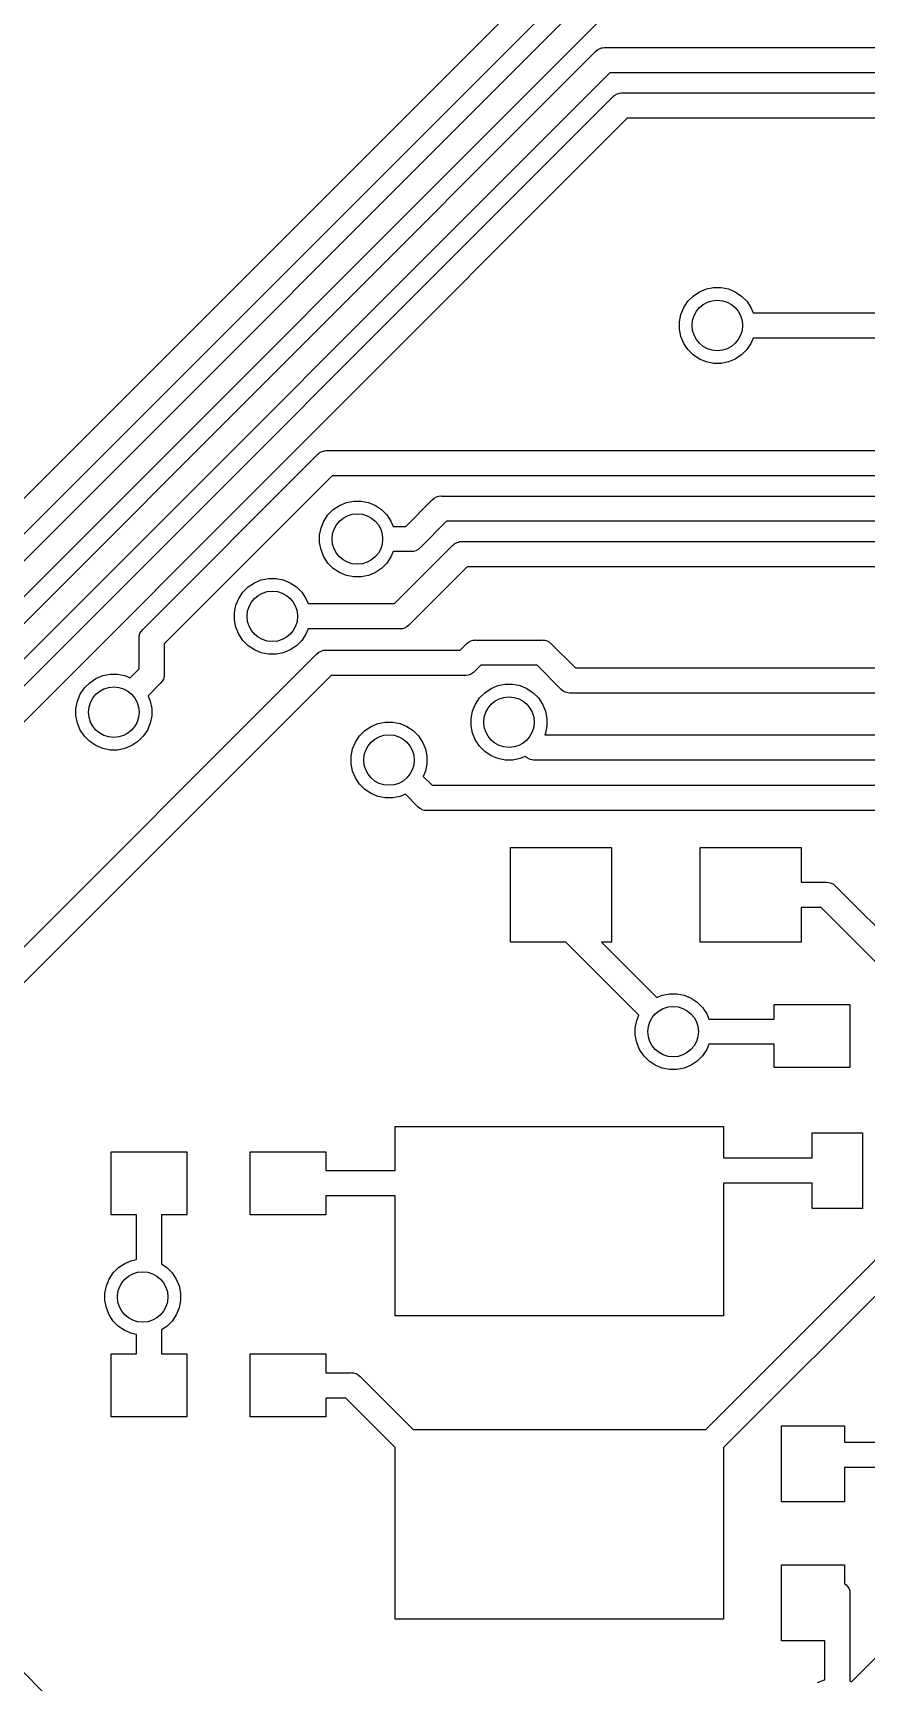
# Model space of a CAD drawing. Extents: x 71 to 174, y -171 to -82.
# Drawn here: x 118.25 to 124.85, y -109.75 to -96.7 of the extents above; entities that cross this region are included whole.
import ezdxf

# ---------------------------------------------------------------- set-up
doc = ezdxf.new("R2010")
doc.units = 0
doc.header["$MEASUREMENT"] = 0
doc.layers.add('BLACK', color=7, linetype='CONTINUOUS')

msp = doc.modelspace()

# ---------------------------------------------------------------- linework, layer by layer
at = {"layer": 'BLACK', "linetype": 'CONTINUOUS'}
for p, q in [((115.317, -103.25), (122.828, -95.7384)), ((122.944, -95.9057), (115.432, -103.417)), ((115.289, -103.773), (122.773, -96.2884)), ((122.888, -96.4557), (115.404, -103.94)), ((115.434, -104.123), (122.708, -96.8484)), ((122.708, -96.8484), (122.711, -96.8446)), ((122.711, -96.8446), (122.726, -96.8321)), ((122.726, -96.8321), (122.744, -96.8229)), ((122.744, -96.8229), (122.757, -96.8189)), ((122.757, -96.8189), (122.762, -96.8171)), ((122.762, -96.8171), (122.764, -96.817)), ((122.764, -96.817), (122.777, -96.8157)), ((122.777, -96.8157), (122.782, -96.8152)), ((122.777, -96.8157), (122.777, -96.8157)), ((122.782, -96.8152), (122.787, -96.8157)), ((122.787, -96.8157), (129.063, -96.8157)), ((122.823, -97.0157), (115.549, -104.29)), ((129.099, -97.0157), (122.823, -97.0157)), ((115.579, -104.473), (122.843, -97.2085)), ((122.843, -97.2085), (122.846, -97.2046)), ((122.846, -97.2046), (122.861, -97.1921)), ((122.861, -97.1921), (122.879, -97.1829)), ((122.879, -97.1829), (122.892, -97.1789)), ((122.892, -97.1789), (122.897, -97.1771)), ((122.897, -97.1771), (122.899, -97.1769)), ((122.899, -97.1769), (122.912, -97.1757)), ((122.912, -97.1757), (122.917, -97.1752)), ((122.912, -97.1757), (122.912, -97.1757)), ((122.917, -97.1752), (122.922, -97.1757)), ((122.922, -97.1757), (129.212, -97.1757)), ((122.958, -97.3757), (115.694, -104.64)), ((129.248, -97.3757), (122.958, -97.3757)), ((123.44, -98.8244), (123.482, -98.7827)), ((123.482, -98.7827), (123.531, -98.7498)), ((123.531, -98.7498), (123.586, -98.7272)), ((123.586, -98.7272), (123.644, -98.7157)), ((123.644, -98.7157), (123.703, -98.7157)), ((123.703, -98.7157), (123.761, -98.7272)), ((123.761, -98.7272), (123.815, -98.7498)), ((123.815, -98.7498), (123.864, -98.7827)), ((123.864, -98.7827), (123.906, -98.8244)), ((123.373, -98.9861), (123.385, -98.9282)), ((123.385, -98.9282), (123.407, -98.8736)), ((123.407, -98.8736), (123.44, -98.8244)), ((123.906, -98.8244), (123.939, -98.8736)), ((123.939, -98.8736), (123.956, -98.9157)), ((123.956, -98.9157), (126.772, -98.9157)), ((123.373, -99.0452), (123.373, -98.9861)), ((123.385, -99.1032), (123.373, -99.0452)), ((123.407, -99.1578), (123.385, -99.1032)), ((123.44, -99.2069), (123.407, -99.1578)), ((123.939, -99.1578), (123.906, -99.2069)), ((123.956, -99.1157), (123.939, -99.1578)), ((126.808, -99.1157), (123.956, -99.1157)), ((123.482, -99.2487), (123.44, -99.2069)), ((123.531, -99.2815), (123.482, -99.2487)), ((123.586, -99.3042), (123.531, -99.2815)), ((123.644, -99.3157), (123.586, -99.3042)), ((123.703, -99.3157), (123.644, -99.3157)), ((123.761, -99.3042), (123.703, -99.3157)), ((123.815, -99.2815), (123.761, -99.3042)), ((123.864, -99.2487), (123.815, -99.2815)), ((123.906, -99.2069), (123.864, -99.2487)), ((119.127, -101.42), (120.508, -100.038)), ((120.508, -100.038), (120.511, -100.035)), ((120.511, -100.035), (120.526, -100.022)), ((120.526, -100.022), (120.544, -100.013)), ((120.544, -100.013), (120.554, -100.01)), ((120.554, -100.01), (120.562, -100.007)), ((120.562, -100.007), (120.566, -100.007)), ((120.566, -100.007), (120.577, -100.006)), ((120.577, -100.006), (120.582, -100.005)), ((120.577, -100.006), (120.577, -100.006)), ((120.582, -100.005), (120.587, -100.006)), ((120.587, -100.006), (128.418, -100.006)), ((120.623, -100.206), (119.294, -101.535)), ((128.382, -100.206), (120.623, -100.206)), ((121.432, -100.382), (121.449, -100.373)), ((121.449, -100.373), (121.468, -100.367)), ((121.468, -100.367), (121.487, -100.365)), ((121.487, -100.365), (121.492, -100.366)), ((121.492, -100.366), (128.251, -100.366)), ((120.59, -100.514), (120.632, -100.473)), ((120.632, -100.473), (120.681, -100.44)), ((120.681, -100.44), (120.736, -100.417)), ((120.736, -100.417), (120.794, -100.406)), ((120.794, -100.406), (120.853, -100.406)), ((120.853, -100.406), (120.911, -100.417)), ((120.911, -100.417), (120.965, -100.44)), ((120.965, -100.44), (121.014, -100.473)), ((121.014, -100.473), (121.056, -100.514)), ((121.206, -100.606), (121.413, -100.398)), ((121.413, -100.398), (121.416, -100.395)), ((121.416, -100.395), (121.432, -100.382)), ((120.523, -100.676), (120.535, -100.618)), ((120.535, -100.618), (120.557, -100.564)), ((120.557, -100.564), (120.59, -100.514)), ((121.056, -100.514), (121.089, -100.564)), ((121.089, -100.564), (121.106, -100.606)), ((121.106, -100.606), (121.206, -100.606)), ((121.529, -100.566), (121.322, -100.773)), ((128.214, -100.566), (121.529, -100.566)), ((120.523, -100.735), (120.523, -100.676)), ((120.535, -100.793), (120.523, -100.735)), ((121.118, -101.218), (121.577, -100.758)), ((121.577, -100.758), (121.58, -100.755)), ((121.58, -100.755), (121.584, -100.752)), ((121.584, -100.752), (121.589, -100.748)), ((121.584, -100.752), (121.584, -100.752)), ((121.589, -100.748), (121.595, -100.742)), ((121.595, -100.742), (121.613, -100.733)), ((121.613, -100.733), (121.623, -100.73)), ((121.623, -100.73), (121.631, -100.727)), ((121.631, -100.727), (121.635, -100.727)), ((121.635, -100.727), (121.646, -100.726)), ((121.646, -100.726), (121.651, -100.725)), ((121.646, -100.726), (121.646, -100.726)), ((121.651, -100.725), (121.656, -100.726)), ((121.656, -100.726), (128.102, -100.726)), ((120.557, -100.848), (120.535, -100.793)), ((120.59, -100.897), (120.557, -100.848)), ((120.632, -100.939), (120.59, -100.897)), ((121.056, -100.897), (121.014, -100.939)), ((121.089, -100.848), (121.056, -100.897)), ((121.106, -100.806), (121.089, -100.848)), ((121.242, -100.806), (121.106, -100.806)), ((121.247, -100.806), (121.242, -100.806)), ((121.252, -100.806), (121.247, -100.806)), ((121.267, -100.804), (121.252, -100.806)), ((121.252, -100.806), (121.252, -100.806)), ((121.286, -100.799), (121.267, -100.804)), ((121.303, -100.789), (121.286, -100.799)), ((121.318, -100.777), (121.303, -100.789)), ((121.322, -100.773), (121.318, -100.777)), ((120.007, -101.052), (120.061, -101.029)), ((120.061, -101.029), (120.119, -101.018)), ((120.119, -101.018), (120.179, -101.018)), ((120.179, -101.018), (120.236, -101.029)), ((120.236, -101.029), (120.291, -101.052)), ((120.681, -100.972), (120.632, -100.939)), ((120.736, -100.994), (120.681, -100.972)), ((120.794, -101.006), (120.736, -100.994)), ((120.853, -101.006), (120.794, -101.006)), ((120.911, -100.994), (120.853, -101.006)), ((120.965, -100.972), (120.911, -100.994)), ((121.014, -100.939), (120.965, -100.972)), ((121.693, -100.926), (121.233, -101.385)), ((128.065, -100.926), (121.693, -100.926)), ((119.883, -101.176), (119.916, -101.127)), ((119.916, -101.127), (119.958, -101.085)), ((119.958, -101.085), (120.007, -101.052)), ((120.291, -101.052), (120.34, -101.085)), ((120.34, -101.085), (120.382, -101.127)), ((120.382, -101.127), (120.415, -101.176)), ((119.849, -101.288), (119.861, -101.23)), ((119.849, -101.347), (119.849, -101.288)), ((119.861, -101.23), (119.883, -101.176)), ((120.415, -101.176), (120.432, -101.218)), ((120.432, -101.218), (121.118, -101.218)), ((119.11, -101.438), (119.123, -101.423)), ((119.123, -101.423), (119.127, -101.42)), ((119.861, -101.405), (119.849, -101.347)), ((119.883, -101.46), (119.861, -101.405)), ((120.432, -101.418), (120.415, -101.46)), ((121.154, -101.418), (120.432, -101.418)), ((121.159, -101.418), (121.154, -101.418)), ((121.164, -101.418), (121.159, -101.418)), ((121.179, -101.416), (121.164, -101.418)), ((121.164, -101.418), (121.164, -101.418)), ((121.197, -101.411), (121.179, -101.416)), ((121.215, -101.401), (121.197, -101.411)), ((121.23, -101.389), (121.215, -101.401)), ((121.233, -101.385), (121.23, -101.389)), ((119.094, -101.489), (119.095, -101.474)), ((119.094, -101.494), (119.094, -101.489)), ((119.094, -101.489), (119.094, -101.489)), ((119.094, -101.499), (119.094, -101.494)), ((119.094, -101.735), (119.094, -101.499)), ((119.095, -101.474), (119.101, -101.455)), ((119.101, -101.455), (119.11, -101.438)), ((119.294, -101.535), (119.294, -101.772)), ((119.916, -101.509), (119.883, -101.46)), ((119.958, -101.551), (119.916, -101.509)), ((120.007, -101.584), (119.958, -101.551)), ((120.34, -101.551), (120.291, -101.584)), ((120.382, -101.509), (120.34, -101.551)), ((120.415, -101.46), (120.382, -101.509)), ((121.638, -101.586), (121.685, -101.538)), ((121.685, -101.538), (121.688, -101.535)), ((121.688, -101.535), (121.703, -101.522)), ((121.703, -101.522), (121.721, -101.513)), ((121.721, -101.513), (121.739, -101.507)), ((121.739, -101.507), (121.741, -101.507)), ((121.741, -101.507), (121.754, -101.506)), ((121.754, -101.506), (121.759, -101.505)), ((121.754, -101.506), (121.754, -101.506)), ((121.759, -101.505), (121.764, -101.506)), ((121.764, -101.506), (122.282, -101.506)), ((122.282, -101.506), (122.287, -101.505)), ((122.287, -101.505), (122.292, -101.506)), ((122.292, -101.506), (122.292, -101.506)), ((122.292, -101.506), (122.307, -101.507)), ((122.307, -101.507), (122.326, -101.513)), ((122.326, -101.513), (122.343, -101.522)), ((122.343, -101.522), (122.358, -101.535)), ((122.358, -101.535), (122.361, -101.538)), ((122.361, -101.538), (122.549, -101.726)), ((117.234, -104.884), (120.499, -101.618)), ((120.061, -101.606), (120.007, -101.584)), ((120.119, -101.618), (120.061, -101.606)), ((120.179, -101.618), (120.119, -101.618)), ((120.236, -101.606), (120.179, -101.618)), ((120.291, -101.584), (120.236, -101.606)), ((120.499, -101.618), (120.502, -101.615)), ((120.502, -101.615), (120.517, -101.602)), ((120.517, -101.602), (120.535, -101.593)), ((120.535, -101.593), (120.548, -101.589)), ((120.548, -101.589), (120.553, -101.587)), ((120.553, -101.587), (120.555, -101.587)), ((120.555, -101.587), (120.568, -101.586)), ((120.568, -101.586), (120.573, -101.585)), ((120.568, -101.586), (120.568, -101.586)), ((120.573, -101.585), (120.578, -101.586)), ((120.578, -101.586), (121.638, -101.586)), ((120.615, -101.786), (117.349, -105.051)), ((118.703, -101.844), (118.752, -101.811)), ((118.752, -101.811), (118.806, -101.788)), ((118.806, -101.788), (118.864, -101.777)), ((118.864, -101.777), (118.924, -101.777)), ((118.924, -101.777), (118.981, -101.788)), ((118.981, -101.788), (119.024, -101.806)), ((119.024, -101.806), (119.094, -101.735)), ((119.287, -101.815), (119.278, -101.832)), ((119.29, -101.806), (119.287, -101.815)), ((119.293, -101.796), (119.29, -101.806)), ((119.294, -101.781), (119.293, -101.794)), ((119.293, -101.794), (119.293, -101.796)), ((119.294, -101.772), (119.294, -101.777)), ((119.294, -101.777), (119.294, -101.781)), ((119.294, -101.781), (119.294, -101.781)), ((121.674, -101.786), (120.615, -101.786)), ((121.679, -101.786), (121.674, -101.786)), ((121.684, -101.786), (121.679, -101.786)), ((121.699, -101.784), (121.684, -101.786)), ((121.684, -101.786), (121.684, -101.786)), ((121.718, -101.779), (121.699, -101.784)), ((121.735, -101.769), (121.718, -101.779)), ((121.75, -101.757), (121.735, -101.769)), ((121.753, -101.753), (121.75, -101.757)), ((121.801, -101.706), (121.753, -101.753)), ((122.246, -101.706), (121.801, -101.706)), ((122.434, -101.894), (122.246, -101.706)), ((122.549, -101.726), (126.691, -101.726)), ((118.606, -101.989), (118.628, -101.934)), ((118.628, -101.934), (118.661, -101.885)), ((118.661, -101.885), (118.703, -101.844)), ((119.261, -101.851), (119.165, -101.947)), ((119.265, -101.848), (119.261, -101.851)), ((119.278, -101.832), (119.265, -101.848)), ((121.79, -101.964), (121.832, -101.923)), ((121.832, -101.923), (121.881, -101.89)), ((121.881, -101.89), (121.936, -101.867)), ((121.936, -101.867), (121.994, -101.856)), ((121.994, -101.856), (122.053, -101.856)), ((122.053, -101.856), (122.111, -101.867)), ((122.111, -101.867), (122.165, -101.89)), ((122.165, -101.89), (122.214, -101.923)), ((122.214, -101.923), (122.256, -101.964)), ((122.437, -101.897), (122.434, -101.894)), ((122.452, -101.91), (122.437, -101.897)), ((122.453, -101.91), (122.452, -101.91)), ((122.469, -101.919), (122.453, -101.91)), ((122.488, -101.925), (122.469, -101.919)), ((122.49, -101.925), (122.488, -101.925)), ((122.503, -101.926), (122.49, -101.925)), ((122.508, -101.927), (122.503, -101.926)), ((122.503, -101.926), (122.503, -101.926)), ((122.513, -101.926), (122.508, -101.927)), ((126.691, -101.926), (122.513, -101.926)), ((118.594, -102.047), (118.606, -101.989)), ((118.594, -102.106), (118.594, -102.047)), ((119.165, -101.947), (119.182, -101.989)), ((119.182, -101.989), (119.194, -102.047)), ((119.194, -102.047), (119.194, -102.106)), ((121.723, -102.126), (121.735, -102.068)), ((121.735, -102.068), (121.757, -102.014)), ((121.757, -102.014), (121.79, -101.964)), ((122.256, -101.964), (122.289, -102.014)), ((122.289, -102.014), (122.312, -102.068)), ((122.312, -102.068), (122.323, -102.126)), ((118.606, -102.164), (118.594, -102.106)), ((118.628, -102.219), (118.606, -102.164)), ((119.182, -102.164), (119.16, -102.219)), ((119.194, -102.106), (119.182, -102.164)), ((120.882, -102.223), (120.931, -102.19)), ((120.931, -102.19), (120.986, -102.167)), ((120.986, -102.167), (121.044, -102.156)), ((121.044, -102.156), (121.103, -102.156)), ((121.103, -102.156), (121.161, -102.167)), ((121.161, -102.167), (121.215, -102.19)), ((121.215, -102.19), (121.264, -102.223)), ((121.723, -102.185), (121.723, -102.126)), ((121.735, -102.243), (121.723, -102.185)), ((122.323, -102.185), (122.312, -102.243)), ((122.323, -102.126), (122.323, -102.185)), ((118.661, -102.268), (118.628, -102.219)), ((118.703, -102.31), (118.661, -102.268)), ((118.752, -102.342), (118.703, -102.31)), ((119.085, -102.31), (119.036, -102.342)), ((119.127, -102.268), (119.085, -102.31)), ((119.16, -102.219), (119.127, -102.268)), ((120.785, -102.368), (120.807, -102.314)), ((120.807, -102.314), (120.84, -102.264)), ((120.84, -102.264), (120.882, -102.223)), ((121.264, -102.223), (121.306, -102.264)), ((121.306, -102.264), (121.339, -102.314)), ((121.339, -102.314), (121.362, -102.368)), ((121.757, -102.298), (121.735, -102.243)), ((121.79, -102.347), (121.757, -102.298)), ((122.312, -102.243), (122.306, -102.256)), ((122.306, -102.256), (126.016, -102.256)), ((118.806, -102.365), (118.752, -102.342)), ((118.864, -102.377), (118.806, -102.365)), ((118.924, -102.377), (118.864, -102.377)), ((118.981, -102.365), (118.924, -102.377)), ((119.036, -102.342), (118.981, -102.365)), ((120.773, -102.426), (120.785, -102.368)), ((120.773, -102.485), (120.773, -102.426)), ((121.362, -102.368), (121.373, -102.426)), ((121.373, -102.426), (121.373, -102.485)), ((121.832, -102.389), (121.79, -102.347)), ((121.881, -102.422), (121.832, -102.389)), ((121.936, -102.444), (121.881, -102.422)), ((121.994, -102.456), (121.936, -102.444)), ((122.053, -102.456), (121.994, -102.456)), ((122.111, -102.444), (122.053, -102.456)), ((122.152, -102.427), (122.111, -102.444)), ((122.167, -102.439), (122.152, -102.427)), ((122.185, -102.449), (122.167, -102.439)), ((122.193, -102.451), (122.185, -102.449)), ((122.203, -102.454), (122.193, -102.451)), ((122.207, -102.455), (122.203, -102.454)), ((122.218, -102.456), (122.207, -102.455)), ((122.223, -102.456), (122.218, -102.456)), ((122.218, -102.456), (122.218, -102.456)), ((122.228, -102.456), (122.223, -102.456)), ((125.979, -102.456), (122.228, -102.456)), ((120.785, -102.543), (120.773, -102.485)), ((120.807, -102.598), (120.785, -102.543)), ((120.84, -102.647), (120.807, -102.598)), ((121.362, -102.543), (121.344, -102.585)), ((121.344, -102.585), (121.415, -102.656)), ((121.373, -102.485), (121.362, -102.543)), ((120.882, -102.689), (120.84, -102.647)), ((120.931, -102.722), (120.882, -102.689)), ((120.986, -102.744), (120.931, -102.722)), ((121.203, -102.727), (121.161, -102.744)), ((121.299, -102.823), (121.203, -102.727)), ((121.415, -102.656), (125.432, -102.656)), ((121.044, -102.756), (120.986, -102.744)), ((121.103, -102.756), (121.044, -102.756)), ((121.161, -102.744), (121.103, -102.756)), ((121.302, -102.827), (121.299, -102.823)), ((121.317, -102.839), (121.302, -102.827)), ((121.33, -102.846), (121.317, -102.839)), ((121.335, -102.849), (121.33, -102.846)), ((121.353, -102.854), (121.335, -102.849)), ((121.355, -102.854), (121.353, -102.854)), ((121.368, -102.856), (121.355, -102.854)), ((121.373, -102.856), (121.368, -102.856)), ((121.368, -102.856), (121.368, -102.856)), ((121.378, -102.856), (121.373, -102.856)), ((125.396, -102.856), (121.378, -102.856)), ((122.036, -103.898), (122.036, -103.148)), ((122.036, -103.148), (122.836, -103.148)), ((122.836, -103.148), (122.836, -103.898)), ((123.536, -103.898), (123.536, -103.148)), ((123.536, -103.148), (124.336, -103.148)), ((124.336, -103.148), (124.336, -103.423)), ((124.336, -103.423), (124.531, -103.423)), ((124.531, -103.423), (124.536, -103.422)), ((124.536, -103.422), (124.541, -103.423)), ((124.541, -103.423), (124.541, -103.423)), ((124.541, -103.423), (124.556, -103.424)), ((124.556, -103.424), (124.575, -103.43)), ((124.575, -103.43), (124.592, -103.439)), ((124.592, -103.439), (124.607, -103.452)), ((124.607, -103.452), (124.61, -103.455)), ((124.61, -103.455), (125.545, -104.39)), ((124.495, -103.623), (124.336, -103.623)), ((124.336, -103.623), (124.336, -103.898)), ((125.262, -104.39), (124.495, -103.623)), ((122.474, -103.898), (122.036, -103.898)), ((123.052, -104.476), (122.474, -103.898)), ((122.836, -103.898), (122.757, -103.898)), ((122.757, -103.898), (123.193, -104.335)), ((124.336, -103.898), (123.536, -103.898)), ((123.193, -104.335), (123.236, -104.317)), ((123.236, -104.317), (123.294, -104.306)), ((123.294, -104.306), (123.353, -104.306)), ((123.353, -104.306), (123.411, -104.317)), ((123.411, -104.317), (123.465, -104.34)), ((123.465, -104.34), (123.514, -104.373)), ((123.514, -104.373), (123.556, -104.414)), ((123.556, -104.414), (123.589, -104.464)), ((124.123, -104.506), (124.123, -104.39)), ((124.123, -104.39), (124.723, -104.39)), ((124.723, -104.39), (124.723, -104.89)), ((123.023, -104.576), (123.035, -104.518)), ((123.035, -104.518), (123.052, -104.476)), ((123.589, -104.464), (123.606, -104.506)), ((123.606, -104.506), (124.123, -104.506)), ((123.023, -104.635), (123.023, -104.576)), ((123.035, -104.693), (123.023, -104.635)), ((123.057, -104.748), (123.035, -104.693)), ((123.09, -104.797), (123.057, -104.748)), ((123.132, -104.839), (123.09, -104.797)), ((123.556, -104.797), (123.514, -104.839)), ((123.589, -104.748), (123.556, -104.797)), ((123.606, -104.706), (123.589, -104.748)), ((124.123, -104.706), (123.606, -104.706)), ((124.123, -104.89), (124.123, -104.706)), ((123.181, -104.872), (123.132, -104.839)), ((123.236, -104.894), (123.181, -104.872)), ((123.294, -104.906), (123.236, -104.894)), ((123.353, -104.906), (123.294, -104.906)), ((123.411, -104.894), (123.353, -104.906)), ((123.465, -104.872), (123.411, -104.894)), ((123.514, -104.839), (123.465, -104.872)), ((124.723, -104.89), (124.123, -104.89)), ((121.123, -105.706), (121.123, -105.356)), ((121.123, -105.356), (123.723, -105.356)), ((123.723, -105.356), (123.723, -105.606)), ((124.423, -105.606), (124.423, -105.406)), ((124.423, -105.406), (124.823, -105.406)), ((124.823, -105.406), (124.823, -106.006)), ((118.873, -106.056), (118.873, -105.556)), ((118.873, -105.556), (119.473, -105.556)), ((119.473, -105.556), (119.473, -106.056)), ((119.973, -106.056), (119.973, -105.556)), ((119.973, -105.556), (120.573, -105.556)), ((120.573, -105.556), (120.573, -105.706)), ((120.573, -105.706), (121.123, -105.706)), ((123.723, -105.606), (124.423, -105.606)), ((124.423, -105.806), (123.723, -105.806)), ((123.723, -105.806), (123.723, -106.856)), ((124.423, -106.006), (124.423, -105.806)), ((121.123, -105.906), (120.573, -105.906)), ((120.573, -105.906), (120.573, -106.056)), ((121.123, -106.856), (121.123, -105.906)), ((119.073, -106.056), (118.873, -106.056)), ((119.073, -106.41), (119.073, -106.056)), ((119.473, -106.056), (119.273, -106.056)), ((119.273, -106.056), (119.273, -106.445)), ((120.573, -106.056), (119.973, -106.056)), ((124.823, -106.006), (124.423, -106.006)), ((123.582, -107.756), (125.139, -106.198)), ((125.255, -106.366), (123.723, -107.897)), ((118.857, -106.564), (118.89, -106.514)), ((118.89, -106.514), (118.932, -106.473)), ((118.932, -106.473), (118.981, -106.44)), ((118.981, -106.44), (119.036, -106.417)), ((119.036, -106.417), (119.073, -106.41)), ((119.273, -106.445), (119.314, -106.473)), ((119.314, -106.473), (119.356, -106.514)), ((119.356, -106.514), (119.389, -106.564)), ((118.823, -106.676), (118.835, -106.618)), ((118.835, -106.618), (118.857, -106.564)), ((119.389, -106.564), (119.412, -106.618)), ((119.412, -106.618), (119.423, -106.676)), ((118.823, -106.735), (118.823, -106.676)), ((118.835, -106.793), (118.823, -106.735)), ((119.423, -106.735), (119.412, -106.793)), ((119.423, -106.676), (119.423, -106.735)), ((118.857, -106.848), (118.835, -106.793)), ((118.89, -106.897), (118.857, -106.848)), ((118.932, -106.939), (118.89, -106.897)), ((119.356, -106.897), (119.314, -106.939)), ((119.389, -106.848), (119.356, -106.897)), ((119.412, -106.793), (119.389, -106.848)), ((123.723, -106.856), (121.123, -106.856)), ((118.981, -106.972), (118.932, -106.939)), ((119.036, -106.994), (118.981, -106.972)), ((119.073, -107.002), (119.036, -106.994)), ((119.073, -107.156), (119.073, -107.002)), ((119.314, -106.939), (119.273, -106.966)), ((119.273, -106.966), (119.273, -107.156)), ((118.873, -107.656), (118.873, -107.156)), ((118.873, -107.156), (119.073, -107.156)), ((119.273, -107.156), (119.473, -107.156)), ((119.473, -107.156), (119.473, -107.656)), ((119.973, -107.656), (119.973, -107.156)), ((119.973, -107.156), (120.573, -107.156)), ((120.573, -107.156), (120.573, -107.306)), ((120.573, -107.306), (120.768, -107.306)), ((120.768, -107.306), (120.773, -107.305)), ((120.773, -107.305), (120.778, -107.306)), ((120.778, -107.306), (120.778, -107.306)), ((120.778, -107.306), (120.793, -107.307)), ((120.793, -107.307), (120.812, -107.313)), ((120.812, -107.313), (120.829, -107.322)), ((120.829, -107.322), (120.844, -107.335)), ((120.844, -107.335), (120.847, -107.338)), ((120.847, -107.338), (121.265, -107.756)), ((120.732, -107.506), (120.573, -107.506)), ((120.573, -107.506), (120.573, -107.656)), ((121.123, -107.897), (120.732, -107.506)), ((119.473, -107.656), (118.873, -107.656)), ((120.573, -107.656), (119.973, -107.656)), ((121.265, -107.756), (123.582, -107.756)), ((124.181, -108.327), (124.181, -107.727)), ((124.181, -107.727), (124.681, -107.727)), ((124.681, -107.727), (124.681, -107.856)), ((116.39, -107.888), (119.028, -110.526)), ((121.123, -109.256), (121.123, -107.897)), ((123.723, -107.897), (123.723, -109.256)), ((124.681, -107.856), (125.148, -107.856)), ((125.148, -108.056), (124.681, -108.056)), ((124.681, -108.056), (124.681, -108.327)), ((124.681, -108.327), (124.181, -108.327)), ((124.181, -109.427), (124.181, -108.827)), ((124.181, -108.827), (124.681, -108.827)), ((124.681, -108.827), (124.681, -108.974)), ((124.681, -108.974), (124.694, -108.985)), ((124.694, -108.985), (124.707, -109)), ((124.707, -109), (124.716, -109.017)), ((124.716, -109.017), (124.722, -109.036)), ((124.722, -109.036), (124.723, -109.051)), ((124.723, -109.051), (124.723, -109.748)), ((123.723, -109.256), (121.123, -109.256)), ((124.735, -109.753), (125.148, -109.339)), ((124.523, -109.427), (124.181, -109.427)), ((124.523, -109.736), (124.523, -109.427)), ((124.466, -109.759), (124.521, -109.737)), ((124.521, -109.737), (124.523, -109.736)), ((124.723, -109.748), (124.735, -109.753))]:
    msp.add_line(p, q, dxfattribs=at)
at = {"layer": 'BLACK'}
for centre in [(123.673, -99.0157), (120.823, -100.706), (120.149, -101.318), (118.894, -102.077), (122.023, -102.156), (121.073, -102.456), (123.323, -104.606), (119.123, -106.706)]:
    msp.add_circle(centre, 0.2, dxfattribs=at)

doc.saveas('drawing.dxf')
